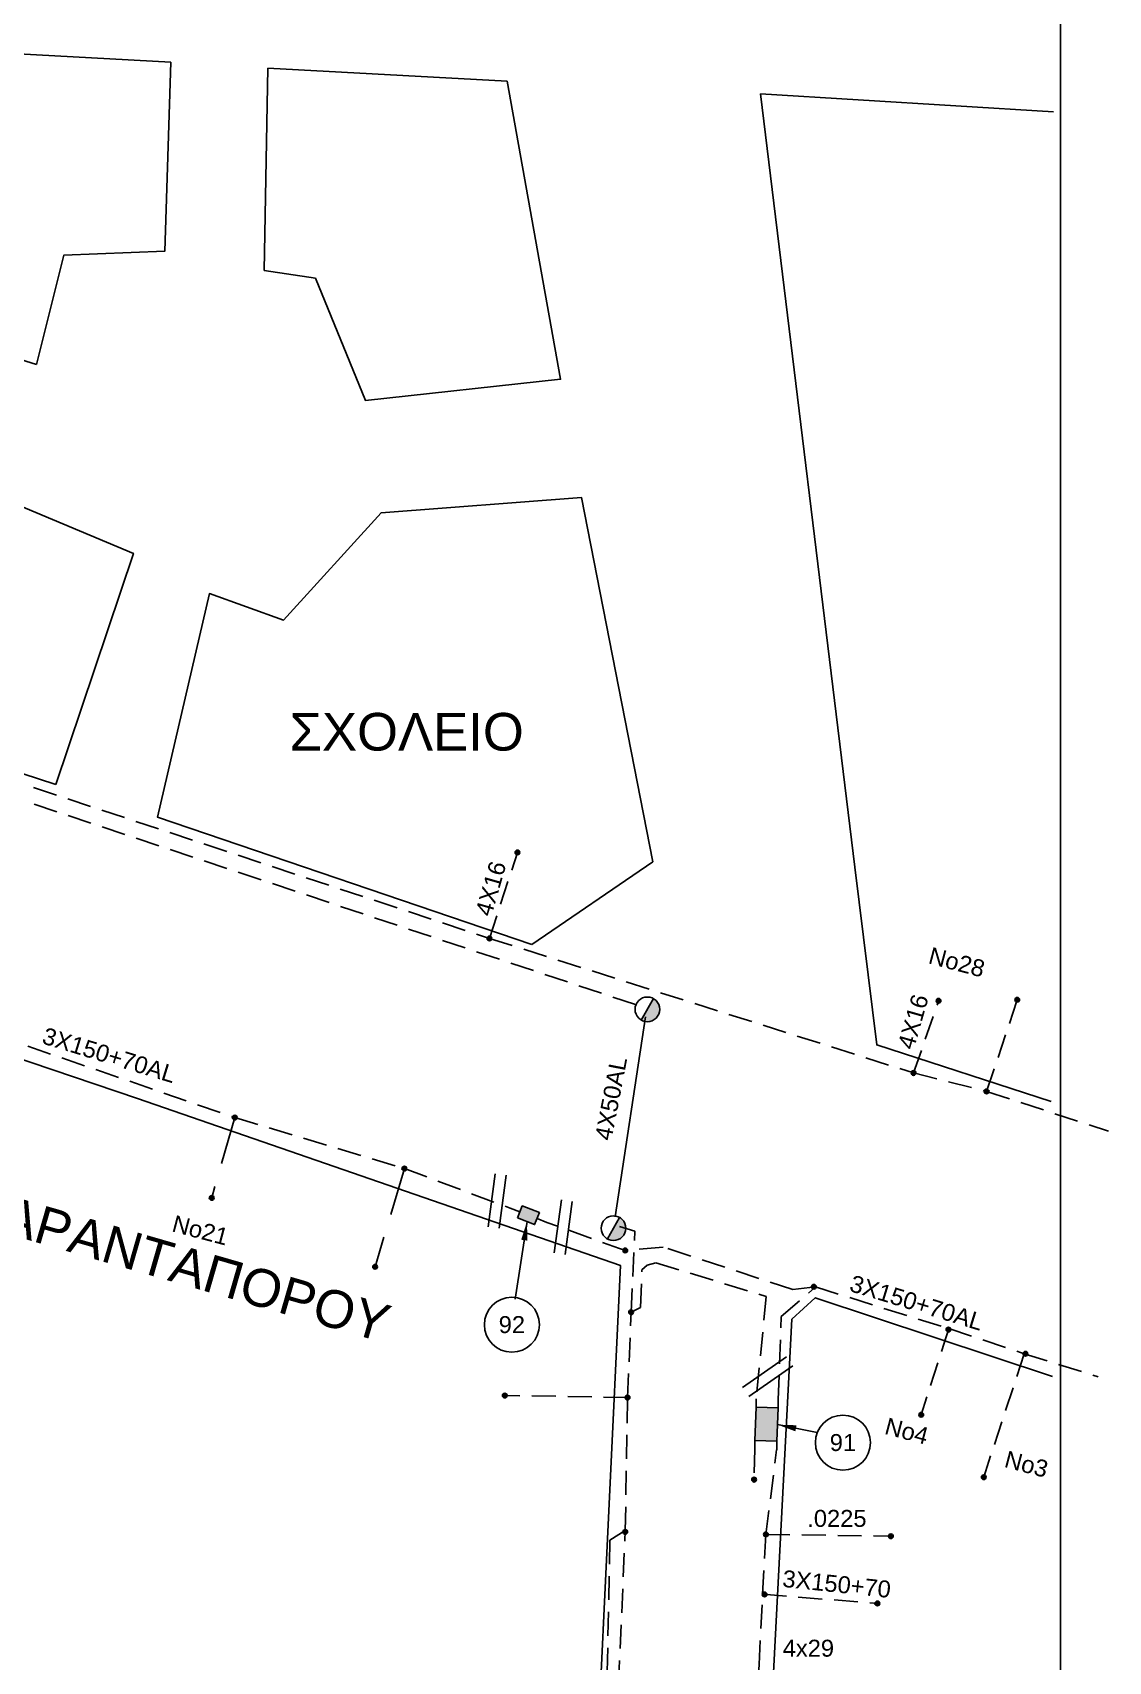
# Model space of a CAD drawing. Header units: millimetres. Extents: x 766 to 1726, y 225 to 629.
# Drawn here: x 1486.1 to 1543.2, y 331.5 to 418 of the extents above; entities that cross this region are included whole.
import ezdxf

# ---------------------------------------------------------------- set-up
doc = ezdxf.new("R2010")
doc.units = ezdxf.units.MM
doc.linetypes.add('DASHED', pattern=[19.05, 12.7, -6.35])
doc.linetypes.add('DASHEDX2', pattern=[38.1, 25.4, -12.7])
for name, color, linetype in [('Link Box 2 Διευθύνσεων', 7, 'Continuous'), ('Link Box 4 Διευθύνσεων', 7, 'Continuous'), ('Άγνωστα', 7, 'Continuous'), ('Επιγραφές - Σχήματα', 7, 'Continuous'), ('Καλώδια ΧΤ   3x150+70AL', 7, 'DASHED'), ('Καλώδια ΧΤ   3x150AL+50CU', 7, 'DASHED'), ('Καλώδια ΧΤ   3x95+50CU', 7, 'DASHED'), ('Καλώδια ΧΤ   4x16AL', 7, 'DASHED'), ('Στύλος ΦΜ', 7, 'Continuous'), ('Στύλος ΦΜ @ 1', 7, 'Continuous'), ('Συνδέσεις', 7, 'Continuous'), ('Τομή', 7, 'Continuous'), ('Υπόβαθρο ΔΕΗ', 7, 'Continuous'), ('Υπόγεια καλώδια Δικτύου ΧΤ και Παρ. ΧΤ - 3X150+70 AL', 7, 'DASHED'), ('Υπόγεια καλώδια Παροχών ΧΤ   .0225', 7, 'DASHED')]:
    doc.layers.add(name, color=color, linetype=linetype)
doc.styles.get("Standard").update_dxf_attribs({"font": 'arial.ttf'})
doc.linetypes.add('SYN_LINE', pattern='A,0.5,-0.0001,["/\\/\\/\\/",Standard,S=0.1,R=0,X=0,Y=-0.05],-0.25', length=0.7501)
doc.dimstyles.new('ISO-25', dxfattribs={"dimtxt": 2.5, "dimasz": 2.5, "dimexe": 1.25, "dimexo": 0.625, "dimtad": 1, "dimtxsty": 'Standard', "dimcen": 2.5, "dimadec": 0, "dimazin": 0, "dimtfac": 1, "dimtmove": 0, "dimatfit": 3, "dimfxl": 1, "dimarcsym": 0})

# ---------------------------------------------------------------- blocks, each defined once
blk = doc.blocks.new('LINK BOX 4 ΑΝΑΧΩΡΗΣΕΩΝ_')
at = {"layer": 'Link Box 4 Διευθύνσεων', "ltscale": 40}
blk.add_hatch(color=256, dxfattribs=at).paths.add_polyline_path([(-3.54, 0), (-3.54, -4.67), (3.54, -4.67), (3.54, 0)])
for p, q in [((-3.54, 0), (-5.33, 0)), ((5.33, 0), (3.54, 0)), ((-3.54, -4.67), (-5.33, -4.67)), ((5.33, -4.67), (3.54, -4.67))]:
    blk.add_line(p, q, dxfattribs=at)
blk.add_lwpolyline([(-3.54, -4.67), (-3.54, 0), (3.54, 0), (3.54, -4.67)], close=True, dxfattribs=at)
blk = doc.blocks.new('ΤΟΜΗ')
at = {"layer": 'Τομή', "ltscale": 40}
for p, q in [((-5.68, 0), (5.68, 0)), ((5.68, -2.33), (-5.68, -2.33))]:
    blk.add_line(p, q, dxfattribs=at)
blk = doc.blocks.new('_ΣΥΝΔΕΣΗ')
at = {"layer": 'Συνδέσεις', "linetype": 'SYN_LINE', "ltscale": 40}
blk.add_hatch(color=256, dxfattribs=at).paths.add_polyline_path([(0.5, -0.01, 1), (-0.5, -0.01, 1)])
at = {"layer": 'Συνδέσεις'}
blk.add_circle((0, -0.01), 0.5, dxfattribs=at)
blk = doc.blocks.new('ΥΠΑΡΧΩΝ ΤΣΙΜΕΝΤΕΝΙΟΣ ΣΤΥΛΟΣ')
at = {"layer": 'Στύλος ΦΜ'}
blk.add_hatch(color=256, dxfattribs=at).paths.add_polyline_path([(-1.29, -2.28, 0.574793), (2.62, 0, 0.268822), (1.3, 2.27)])
blk.add_line((-1.29, -2.28), (1.3, 2.27), dxfattribs=at)
blk.add_circle((0, 0), 2.62, dxfattribs=at)
at = {"layer": 'Στύλος ΦΜ', "flags": 4}
for tag, p in [('ΑΡΙΘΜΟΣ', (-4.68, 8.05)), ('ΤΥΠΟΣ', (-4.91, 3.03))]:
    blk.add_attdef(tag, p, '', height=4, dxfattribs=at)
blk = doc.blocks.new('LINK BOX 2 ΑΝΑΧΩΡΗΣΕΩΝ')
at = {"layer": 'Link Box 2 Διευθύνσεων', "ltscale": 40}
blk.add_hatch(color=256, dxfattribs=at).paths.add_polyline_path([(-2.02, 1.29), (-2.02, -1.45), (1.89, -1.45), (1.89, 1.29)])
for p, q in [((-2.02, -0.08), (-4.26, -0.08)), ((4.12, -0.08), (1.89, -0.08))]:
    blk.add_line(p, q, dxfattribs=at)
blk.add_lwpolyline([(-2.02, -1.45), (-2.02, 1.29), (1.89, 1.29), (1.89, -1.45)], close=True, dxfattribs=at)

msp = doc.modelspace()

# ---------------------------------------------------------------- linework, layer by layer
at = {"layer": 'Άγνωστα', "color": 6, "linetype": 'DASHEDX2', "ltscale": 0.1}
for points in [[(1496.867, 360.356), (1495.639, 356.086)], [(1505.866, 357.642), (1504.311, 352.428)]]:
    msp.add_lwpolyline(points, dxfattribs=at)
at = {"layer": 'Επιγραφές - Σχήματα'}
msp.add_lwpolyline([(807.638, 244.256), (1540.689, 244.256), (1540.689, 606.185), (807.638, 606.185)], close=True, dxfattribs=at)
for centre in [(1511.573, 349.349), (1529.145, 343.084)]:
    msp.add_circle(centre, 1.461, dxfattribs=at)
at = {"layer": 'Καλώδια ΧΤ   3x150+70AL', "color": 30, "ltscale": 0.1}
msp.add_line((1524.462, 342.746), (1524.429, 341.092), dxfattribs=at)
at = {"layer": 'Καλώδια ΧΤ   3x150+70AL', "color": 6, "ltscale": 0.1}
msp.add_lwpolyline([(1410.039, 383.337), (1408.914, 382.748), (1408.271, 383.152), (1408.187, 383.487), (1408.511, 384.17), (1408.714, 384.553), (1413.813, 387.984), (1425.953, 383.947), (1434.991, 380.92), (1443.615, 378.011), (1455.451, 374.21), (1456.181, 374.798), (1457.207, 375.064), (1457.8, 375.234), (1458.4, 374.968), (1458.815, 374.465), (1459.149, 374.102), (1459.452, 373.902), (1479.315, 367.053), (1479.528, 366.375), (1482.284, 365.377), (1496.867, 360.356), (1505.866, 357.642), (1511.476, 355.542)], dxfattribs=at)
at = {"layer": 'Καλώδια ΧΤ   3x150+70AL', "color": 27, "ltscale": 0.1}
for points in [[(1525.713, 345.372), (1525.875, 349.786), (1527.686, 351.353), (1526.495, 351.212), (1519.604, 353.475), (1517.589, 353.298), (1513.427, 354.779)], [(1527.686, 351.353), (1534.765, 349.144), (1538.771, 347.81), (1542.702, 346.58)], [(1534.765, 349.144), (1533.303, 344.566)], [(1538.771, 347.81), (1536.618, 341.253)], [(1524.878, 335.031), (1530.973, 334.548)]]:
    msp.add_lwpolyline(points, dxfattribs=at)
at = {"layer": 'Καλώδια ΧΤ   3x150+70AL', "color": 30, "ltscale": 0.1}
for points in [[(1517.899, 350.012), (1518.407, 350.258), (1518.474, 352.266), (1518.761, 352.519), (1519.217, 352.637), (1525.071, 350.848), (1524.547, 345.409)], [(1517.715, 345.482), (1511.195, 345.59)], [(1517.593, 338.414), (1516.777, 337.904), (1516.561, 327.247), (1511.518, 327.485)]]:
    msp.add_lwpolyline(points, dxfattribs=at)
at = {"layer": 'Καλώδια ΧΤ   3x150AL+50CU', "color": 30, "ltscale": 0.1}
for points in [[(1518.137, 366.35), (1459.192, 385.997), (1458.613, 384.232), (1443.725, 389.012), (1444.974, 393.186)], [(1515.911, 272.69), (1515.884, 274.323), (1514.83, 274.398), (1516.649, 302.023), (1516.085, 302.645), (1516.422, 314.065), (1517.07, 326.433), (1517.593, 338.414), (1517.715, 345.482), (1517.899, 350.012), (1518.104, 354.32), (1517.291, 354.567), (1517.291, 354.567)]]:
    msp.add_lwpolyline(points, dxfattribs=at)
at = {"layer": 'Καλώδια ΧΤ   3x150AL+50CU', "color": 30, "linetype": 'Continuous', "ltscale": 0.1}
msp.add_lwpolyline([(1517.061, 355.084), (1518.665, 365.706)], dxfattribs=at)
at = {"layer": 'Καλώδια ΧΤ   3x95+50CU', "color": 85, "ltscale": 0.1}
for points in [[(1458.641, 390.115), (1459.032, 389.967), (1458.465, 386.992), (1482.572, 379.078), (1510.384, 369.866), (1532.895, 362.722), (1536.775, 361.739), (1543.238, 359.63)], [(1536.775, 361.739), (1538.4, 366.612)]]:
    msp.add_lwpolyline(points, dxfattribs=at)
at = {"layer": 'Καλώδια ΧΤ   4x16AL', "color": 85, "ltscale": 0.1}
for points in [[(1510.384, 369.866), (1511.871, 374.434)], [(1532.895, 362.722), (1534.224, 366.558)]]:
    msp.add_lwpolyline(points, dxfattribs=at)
at = {"layer": 'Υπόβαθρο ΔΕΗ'}
for points in [[(1486.348, 400.349), (1471.543, 404.974), (1473.683, 417.497), (1493.466, 416.406), (1493.161, 406.37), (1487.787, 406.149), (1486.348, 400.349)], [(1498.432, 405.339), (1501.149, 404.933), (1503.812, 398.437), (1514.155, 399.566), (1511.321, 415.395), (1498.625, 416.085), (1498.432, 405.339)], [(1540.32, 413.762), (1524.777, 414.72), (1529.779, 373.653), (1530.938, 364.206), (1540.203, 361.201)], [(1487.358, 378.038), (1491.489, 390.315), (1484.873, 393.099), (1485.533, 396.787), (1470.972, 400.877), (1468.229, 384.297), (1487.358, 378.038)], [(1512.639, 369.546), (1519.064, 373.937), (1515.261, 393.292), (1504.632, 392.473), (1499.452, 386.779), (1495.52, 388.185), (1492.768, 376.303), (1512.639, 369.546)], [(1516.106, 326.433), (1517.331, 352.502), (1491.693, 361.37), (1467.95, 369.397), (1467.66, 369.397), (1467.477, 369.366), (1464.865, 337.883), (1463.395, 326.433), (1457.919, 295.068), (1514.458, 286.168), (1516.106, 326.433)], [(1540.269, 346.603), (1527.675, 350.785), (1526.442, 349.639), (1525.226, 326.433), (1524.56, 314.926)]]:
    msp.add_lwpolyline(points, dxfattribs=at)
at = {"layer": 'Υπόγεια καλώδια Δικτύου ΧΤ και Παρ. ΧΤ - 3X150+70 AL', "color": 27, "ltscale": 0.1}
msp.add_lwpolyline([(1487.315, 292.277), (1486.972, 290.158), (1522.339, 284.772), (1522.663, 289.847), (1523.691, 310.75), (1523.916, 315.388), (1524.301, 321.368), (1524.376, 326.433), (1524.695, 331.308), (1524.878, 335.031), (1525.061, 338.214), (1525.628, 342.709)], dxfattribs=at)
at = {"layer": 'Υπόγεια καλώδια Παροχών ΧΤ   .0225', "color": 27, "ltscale": 0.1}
msp.add_lwpolyline([(1525.061, 338.214), (1531.693, 338.113)], dxfattribs=at)

# ---------------------------------------------------------------- block references
at = {"layer": 'Link Box 2 Διευθύνσεων', "xscale": 0.2499999999999829, "yscale": 0.2499999999999829, "zscale": 0.2499999999999829, "rotation": 338.6461402966432}
msp.add_blockref('LINK BOX 2 ΑΝΑΧΩΡΗΣΕΩΝ', (1512.475, 355.173), dxfattribs=at)
at = {"layer": 'Link Box 4 Διευθύνσεων', "xscale": 0.250000000000025, "yscale": 0.250000000000025, "zscale": 0.250000000000025, "rotation": 88.17307364505821}
msp.add_blockref('LINK BOX 4 ΑΝΑΧΩΡΗΣΕΩΝ_', (1524.505, 344.078), dxfattribs=at)
at = {"layer": 'Στύλος ΦΜ @ 1', "ltscale": 40, "xscale": 0.25, "yscale": 0.25, "zscale": 0.25}
for p in [(1518.767, 366.1), (1516.966, 354.476)]:
    msp.add_blockref('ΥΠΑΡΧΩΝ ΤΣΙΜΕΝΤΕΝΙΟΣ ΣΤΥΛΟΣ', p, dxfattribs=at)
at = {"layer": 'Συνδέσεις', "xscale": 0.25, "yscale": 0.25, "zscale": 0.25}
for p in [(1511.871, 374.434), (1510.384, 369.866), (1534.224, 366.558), (1538.4, 366.612), (1532.895, 362.722), (1536.775, 361.739), (1496.867, 360.356), (1505.866, 357.642), (1495.639, 356.086), (1517.589, 353.298), (1504.311, 352.428), (1527.608, 351.368), (1517.899, 350.012), (1534.743, 349.089), (1538.832, 347.812), (1511.195, 345.59), (1517.715, 345.482), (1533.303, 344.566), (1524.429, 341.122), (1536.618, 341.253), (1517.592, 338.343), (1525.061, 338.214), (1531.693, 338.113), (1524.989, 335.022), (1530.973, 334.548)]:
    msp.add_blockref('_ΣΥΝΔΕΣΗ', p, dxfattribs=at)
at = {"layer": 'Τομή'}
for p, xscale, yscale, zscale, rotation in [((1510.502, 355.959), 0.2499999999999143, 0.2499999999999143, 0.2499999999999143, 82.35762975516386), ((1514.013, 354.566), 0.2499999999999143, 0.2499999999999143, 0.2499999999999143, 82.35762975516386), ((1524.982, 346.825), 0.2500000000000066, 0.2500000000000066, 0.2500000000000066, 35.11166421379535)]:
    msp.add_blockref('ΤΟΜΗ', p, dxfattribs=dict(at, xscale=xscale, yscale=yscale, zscale=zscale, rotation=rotation))

# ---------------------------------------------------------------- texts
at = {"layer": 'Άγνωστα', "color": 7, "insert": (1525.949, 332.617), "char_height": 0.9, "width": 84.18588, "attachment_point": 1}
msp.add_mtext('4x29', dxfattribs=at)
at = {"layer": 'Επιγραφές - Σχήματα'}
for s, insert, char_height, width, attachment_point in [('ΣΧΟΛΕΙΟ', (1499.766, 381.843), 2, 16.02438, 1), ('92', (1511.573, 349.349), 0.9, 1.13395, 5), ('91', (1529.145, 343.084), 0.9, 1.13395, 5)]:
    msp.add_mtext(s, dxfattribs=dict(at, insert=insert, char_height=char_height, width=width, attachment_point=attachment_point))
at = {"layer": 'Επιγραφές - Σχήματα', "color": 7, "char_height": 0.9, "attachment_point": 5, "rotation": 345.23806}
for s, insert in [('No28', (1535.192, 368.599)), ('No21', (1495.04, 354.362)), ('No4', (1532.531, 343.696)), ('No3', (1538.886, 341.938))]:
    msp.add_mtext(s, dxfattribs=dict(at, insert=insert))
at = {"layer": 'Επιγραφές - Σχήματα', "insert": (1483.196, 356.712), "char_height": 2, "width": 6.6796, "attachment_point": 1, "rotation": 343.85202}
msp.add_mtext('ΣΑΡΑΝΤΑΠΟΡΟΥ', dxfattribs=at)
at = {"layer": 'Καλώδια ΧΤ   3x150+70AL', "color": 7, "char_height": 0.9, "width": 84.18588, "attachment_point": 1}
for s, insert, rotation in [('3X150+70AL', (1486.839, 365.166), 343.0225), ('3X150+70AL', (1529.698, 352.015), 343.0225), ('3X150+70', (1525.994, 336.326), 354.05432)]:
    msp.add_mtext(s, dxfattribs=dict(at, insert=insert, rotation=rotation))
at = {"layer": 'Καλώδια ΧΤ   4x16AL', "color": 7, "ltscale": 0.1, "char_height": 0.9, "width": 84.18588, "attachment_point": 1}
for s, insert, rotation in [('4X16', (1509.614, 371.227), 74.04195), ('4X16', (1532.031, 364.157), 74.04195), ('4X50AL', (1515.97, 359.249), 79.11888)]:
    msp.add_mtext(s, dxfattribs=dict(at, insert=insert, rotation=rotation))
at = {"layer": 'Υπόγεια καλώδια Παροχών ΧΤ   .0225', "color": 7, "insert": (1527.253, 339.513), "char_height": 0.9, "width": 84.18588, "attachment_point": 1}
msp.add_mtext('.0225', dxfattribs=at)

# ---------------------------------------------------------------- leaders
at = {"layer": 'Επιγραφές - Σχήματα'}
for points in [[(1512.38, 354.828), (1511.754, 350.706)], [(1525.671, 344.041), (1527.787, 343.621)]]:
    msp.add_leader(points, dimstyle='ISO-25', override={"dimasz": 1, "dimgap": 0.625, "dimtad": 0}, dxfattribs=at)

doc.saveas('drawing.dxf')
